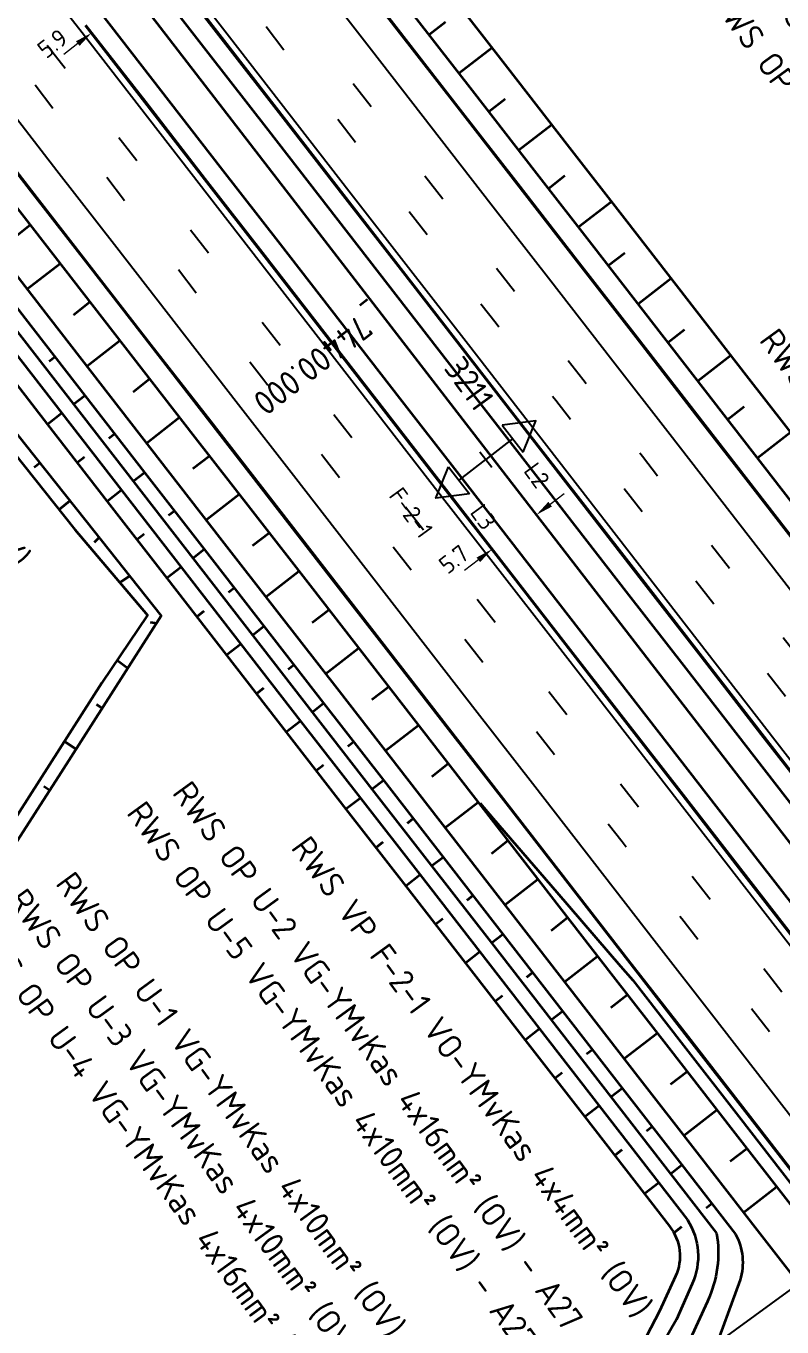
# Model space of a CAD drawing. Header units: metres. Extents: x 134219 to 139080, y 438661 to 444352.
# Drawn here: x 135326 to 135403.6, y 443121.2 to 443254.8 of the extents above; entities that cross this region are included whole.
import ezdxf
from ezdxf.enums import TextEntityAlignment as Align

# ---------------------------------------------------------------- set-up
doc = ezdxf.new("R2010")
doc.units = ezdxf.units.M
doc.linetypes.add('13strp', pattern=[4, 1, -3])
doc.linetypes.add('39strp', pattern=[12, 3, -9])
doc.layers.get('DEFPOINTS').update_dxf_attribs({"color": 193})
for name, color, linetype, lineweight in [('N-WE-KL-ET_LS_OV_ARMATUUR-S', 7, 'Continuous', 25), ('N-WE-KL-ET_LS_OV_ARMATUUR-T18', 1, 'Continuous', 25), ('N-WE-KL-ET_LS_OV_KABEL-G', 10, 'KL-LS-OV-N', 35), ('N-WE-KL-ET_LS_OV_KABEL-M', 7, 'Continuous', 18), ('N-WE-KL-ET_LS_OV_KABEL-T25', 7, 'Continuous', 25), ('Utd-geleiderail-nw', 8, 'glm a2ee v014$0$f2m40080', 35), ('Utd-ondergr-nw', 8, '13strp', 35)]:
    doc.layers.add(name, color=color, linetype=linetype, lineweight=lineweight)
doc.layers.add('N-WE-KL-ET_LS_OV_ARMATUUR-T25', color=2, linetype='Continuous')
doc.layers.add('Utd-weg-nw', color=8, linetype='Continuous')
doc.styles.add('alm a2ee v011$0$rtw_iso', font='NLCS-ISO.ttf')
doc.styles.add('ISO18', font='NLCS-ISO.ttf')
doc.styles.add('ISO25', font='NLCS-ISO.ttf')
doc.styles.add('NLCS-ISO', font='NLCS-ISO.ttf')
doc.styles.add('NLCS_18', font='NLCS-ISO.ttf', dxfattribs={"height": 1.8})
doc.styles.add('NLCS_25', font='NLCS-ISO.ttf', dxfattribs={"height": 2.5})
doc.linetypes.add('glm a2ee v014$0$f2m40080', pattern='A,2,-1,[160,RTW.shx,S=0.5,R=0,X=0,Y=0],-1', length=4)
doc.linetypes.add('KL-LS-OV-N', pattern='A,4,-1,[103,NLCS.SHX,S=0.75,R=0,X=0,Y=0],-1,4,-1.5,["0V",Standard,S=1,R=0,X=0,Y=-0.5],-3', length=14.5)
doc.dimstyles.new('NLCS_t18_pijl_Dimension_l3_h1', dxfattribs={"dimtxt": 1.8, "dimasz": 1.8, "dimexe": 2, "dimexo": 2, "dimgap": 0.7, "dimtad": 1, "dimdec": 1, "dimzin": 0, "dimdsep": 46, "dimtxsty": 'NLCS_18', "dimcen": 2.5, "dimdle": 2, "dimclrd": 256, "dimclre": 256, "dimclrt": 256, "dimadec": 1, "dimazin": 0, "dimtfac": 1, "dimtdec": 1, "dimtofl": 0, "dimtmove": 1, "dimatfit": 0, "dimfxl": 0, "dimtolj": 1, "dimtzin": 0, "dimlwd": 18, "dimlwe": 18, "dimarcsym": 0})

# ---------------------------------------------------------------- blocks, each defined once
blk = doc.blocks.new('SKL-ET_OV_ARMATUUR_HD_NATRIUM_2x250W-SO (1)')
for points in [[(-3.49, -1.76), (-6.49, 0), (-3.49, 1.76)], [(-3.49, 1.76), (-3.49, -1.76)], [(3.49, -1.76), (6.49, 0), (3.49, 1.76)], [(3.49, 1.76), (3.49, -1.76)], [(-3.49, 0), (0, 0)], [(0, 1), (0, -1)], [(3.49, 0), (0, 0)]]:
    blk.add_lwpolyline(points)
at = {"layer": 'N-WE-KL-ET_LS_OV_ARMATUUR-T18', "style": 'NLCS-ISO', "flags": 1}
for tag, p in [('TYPE_ARMATUUR', (3.07, -6.82)), ('VERMOGEN_LAMP', (3.07, -10.61)), ('SPIEGELSTAND', (3.07, -14.39)), ('HOOGTE_LICHTMAST', (3.07, -18.17)), ('UITLEGGERHOEK', (3.07, -21.96)), ('TYPE_LICHTMAST', (3.07, -25.74)), ('BOTSVRIENDELIJK', (3.07, -29.53)), ('POSITIE_LICHTMAST', (3.07, -33.31)), ('KABELAANSLUITNG', (3.07, -37.1)), ('VOEDINGSPUNT', (3.07, -48.45))]:
    blk.add_attdef(tag, p, '', height=1.8, dxfattribs=at)
at = {"layer": 'N-WE-KL-ET_LS_OV_ARMATUUR-T18', "style": 'NLCS-ISO'}
for tag, p in [('FASE-AANSLUITING_1', (3.07, -40.88)), ('FASE-AANSLUITING_2', (3.07, -44.67)), ('GROEPSNUMMER', (3.07, -52.24))]:
    blk.add_attdef(tag, p, '', height=1.8, dxfattribs=at)
at = {"layer": 'N-WE-KL-ET_LS_OV_ARMATUUR-T25', "style": 'NLCS-ISO'}
for tag, p in [('MASTNUMMER', (3.07, 7.39)), ('TYPE_SYMBOOL', (3.07, 3.61))]:
    blk.add_attdef(tag, p, '', height=2.5, dxfattribs=at)
blk = doc.blocks.new('*D452')
at = {"layer": 'DEFPOINTS', "color": 0, "transparency": 16777216}
for p in [(135337.4, 443257.75), (135337.4, 443257.75), (135332.71, 443254.12)]:
    blk.add_point(p, dxfattribs=at)
at = {"layer": 'N-WE-KL-ET_LS_OV_KABEL-M', "linetype": 'Continuous', "lineweight": 18, "transparency": 16777216}
for p, q in [((135338.82, 443258.86), (135340.24, 443259.96)), ((135331.29, 443253.01), (135329.86, 443251.91))]:
    blk.add_line(p, q, dxfattribs=at)
at = {"layer": 'N-WE-KL-ET_LS_OV_KABEL-M', "lineweight": 18, "transparency": 16777216}
for p, q in [((135337.4, 443257.75), (135338.62, 443256.17)), ((135332.71, 443254.12), (135333.94, 443252.54))]:
    blk.add_line(p, q, dxfattribs=at)
at = {"layer": 'N-WE-KL-ET_LS_OV_KABEL-M', "transparency": 16777216}
for points in [[(135338.64, 443259.09), (135339, 443258.62), (135337.4, 443257.75)], [(135331.1, 443253.25), (135331.47, 443252.78), (135332.71, 443254.12)]]:
    blk.add_solid(points, dxfattribs=at)
at = {"layer": 'N-WE-KL-ET_LS_OV_KABEL-M', "transparency": 16777216, "insert": (135328.69, 443253.02), "char_height": 1.8, "attachment_point": 5, "rotation": 37.7951, "style": 'NLCS_18'}
blk.add_mtext('\\A1;5.9', dxfattribs=at)
blk = doc.blocks.new('*D453')
at = {"layer": 'DEFPOINTS', "color": 0, "transparency": 16777216}
for p in [(135378.35, 443204.62), (135378.35, 443204.62), (135373.82, 443201.11)]:
    blk.add_point(p, dxfattribs=at)
at = {"layer": 'N-WE-KL-ET_LS_OV_KABEL-M', "lineweight": 18, "transparency": 16777216}
for p, q in [((135378.35, 443204.62), (135377.12, 443206.2)), ((135373.82, 443201.11), (135372.59, 443202.69))]:
    blk.add_line(p, q, dxfattribs=at)
at = {"layer": 'N-WE-KL-ET_LS_OV_KABEL-M', "linetype": 'Continuous', "lineweight": 18, "transparency": 16777216}
for p, q in [((135379.77, 443205.72), (135381.19, 443206.82)), ((135372.4, 443200.01), (135370.98, 443198.9))]:
    blk.add_line(p, q, dxfattribs=at)
at = {"layer": 'N-WE-KL-ET_LS_OV_KABEL-M', "transparency": 16777216}
for points in [[(135379.58, 443205.96), (135379.95, 443205.48), (135378.35, 443204.62)], [(135372.21, 443200.24), (135372.58, 443199.77), (135373.82, 443201.11)]]:
    blk.add_solid(points, dxfattribs=at)
at = {"layer": 'N-WE-KL-ET_LS_OV_KABEL-M', "transparency": 16777216, "insert": (135369.87, 443200.07), "char_height": 1.8, "attachment_point": 5, "rotation": 37.7951, "style": 'NLCS_18'}
blk.add_mtext('\\A1;5.7', dxfattribs=at)

msp = doc.modelspace()

# ---------------------------------------------------------------- linework, layer by layer
at = {"layer": 'N-WE-KL-ET_LS_OV_KABEL-G', "elevation": 1.81, "flags": 128}
msp.add_lwpolyline([(135028.79, 443628.21), (135029.43, 443628.5), (135031.21, 443626.78), (135031.77, 443626.04), (135031.72, 443624.46), (135052.28, 443604.28), (135079.83, 443576.7), (135079.68, 443576.86), (135107.02, 443546.27), (135128.47, 443521.4), (135135.83, 443512.88), (135160.14, 443483.99), (135177.3, 443462.48), (135198.67, 443435.94), (135200.35, 443433.58), (135206.96, 443425.68), (135215.59, 443414.76), (135229.59, 443396.5), (135246.51, 443374.99), (135246.49, 443375.01), (135294.88, 443312.89), (135333.29, 443263.09), (135371.73, 443213.18), (135406.65, 443167.97), (135427.92, 443140.4), (135453.98, 443108.38), (135454.93, 443105.99), (135457.2, 443102.6), (135480.28, 443072.39), (135496.14, 443052.17), (135531.45, 443005.87), (135550.73, 442980.13), (135566.75, 442957.09), (135582.35, 442934.84), (135591.75, 442921.24), (135600.66, 442908.47), (135623.1, 442873.1), (135810.94, 442567.72), (135811.57, 442566.24), (135890, 442440.49), (135917.51, 442397.79), (135918.36, 442396.37), (135921.31, 442391.57), (135924.12, 442387.09), (135993.39, 442276.1), (135998.09, 442268.15), (136009.98, 442249.34), (136029.66, 442217.44), (136035.64, 442207.92), (136051.53, 442183.81), (136063.88, 442163.96), (136083.42, 442134.87), (136087.68, 442128.39), (136098.45, 442110.21), (136094.16, 442107.28)], dxfattribs=at)
at = {"layer": 'N-WE-KL-ET_LS_OV_KABEL-T25'}
msp.add_lwpolyline([(135393.47, 443117.08), (135417.1, 443134.29), (135426.21, 443121.79)], dxfattribs=at)
at = {"layer": 'Utd-geleiderail-nw', "linetype": 'Continuous', "flags": 128}
for points in [[(135338.55, 443259.93), (135344.68, 443252.03), (135350.81, 443244.13), (135356.94, 443236.23), (135363.07, 443228.32), (135369.19, 443220.42), (135375.32, 443212.52), (135381.45, 443204.62), (135387.58, 443196.72), (135393.71, 443188.81), (135399.84, 443180.91), (135405.96, 443173.01), (135412.09, 443165.11), (135418.22, 443157.21), (135424.35, 443149.3), (135430.48, 443141.4), (135436.61, 443133.5), (135442.73, 443125.6), (135445.14, 443122.49), (135448.86, 443117.69)], [(135333.65, 443256.13), (135339.78, 443248.23), (135345.91, 443240.33), (135352.04, 443232.43), (135358.17, 443224.52), (135364.29, 443216.62), (135370.42, 443208.72), (135376.55, 443200.82), (135382.68, 443192.92), (135388.81, 443185.01), (135394.94, 443177.11), (135401.06, 443169.21), (135407.19, 443161.31), (135413.32, 443153.41), (135419.45, 443145.5), (135425.58, 443137.6), (135431.71, 443129.7), (135437.84, 443121.8), (135440.24, 443118.69)], [(135372.57, 443175.01), (135373.93, 443173.44), (135380.46, 443165.87), (135387, 443158.3), (135388.25, 443156.84), (135393.2, 443150.46), (135399.33, 443142.56), (135405.46, 443134.65), (135408.5, 443130.73)]]:
    msp.add_lwpolyline(points, dxfattribs=at)
at = {"layer": 'Utd-ondergr-nw', "color": 7, "linetype": 'Continuous'}
msp.add_line((135361.01, 443226.73), (135360.22, 443226.12), dxfattribs=at)
at = {"layer": 'Utd-ondergr-nw', "linetype": 'Continuous', "flags": 128}
for points in [[(135271.16, 443280.8), (135282.37, 443266.68), (135288.58, 443258.84), (135294.8, 443251.01), (135301.02, 443243.18), (135307.23, 443235.35), (135313.45, 443227.52), (135319.67, 443219.68), (135325.89, 443211.85), (135332.1, 443204.02), (135339.86, 443194.24), (135334.96, 443186.59), (135329.57, 443178.17), (135324.18, 443169.75), (135318.78, 443161.33), (135313.39, 443152.91), (135308.28, 443144.92)], [(135273.41, 443275.67), (135281.25, 443265.79), (135287.47, 443257.96), (135293.68, 443250.13), (135299.9, 443242.29), (135306.12, 443234.46), (135312.34, 443226.63), (135318.55, 443218.8), (135324.77, 443210.97), (135330.99, 443203.13), (135338.44, 443194.33), (135333.76, 443187.36), (135328.37, 443178.94), (135322.98, 443170.52), (135317.58, 443162.1), (135312.19, 443153.68), (135306.61, 443144.95)], [(135292.88, 443262.48), (135299.01, 443254.57), (135305.14, 443246.67), (135311.26, 443238.77), (135317.39, 443230.87), (135323.52, 443222.97), (135329.65, 443215.06), (135335.78, 443207.16), (135341.91, 443199.26), (135348.03, 443191.36), (135354.16, 443183.45), (135360.29, 443175.55), (135366.42, 443167.65), (135372.55, 443159.75), (135378.68, 443151.85), (135384.8, 443143.94), (135390.93, 443136.04), (135393.86, 443132.23)], [(135357.96, 443262.33), (135364.08, 443254.42), (135370.21, 443246.52), (135376.34, 443238.62), (135382.47, 443230.72), (135388.6, 443222.82), (135394.73, 443214.91), (135400.85, 443207.01), (135406.98, 443199.11), (135413.11, 443191.21), (135419.24, 443183.31), (135425.37, 443175.4), (135431.5, 443167.5), (135437.62, 443159.6), (135443.54, 443151.97)], [(135358.01, 443262.37), (135364.14, 443254.47), (135370.27, 443246.56), (135376.4, 443238.66), (135382.52, 443230.76), (135388.65, 443222.86), (135394.78, 443214.96), (135400.91, 443207.05), (135407.04, 443199.15), (135413.17, 443191.25), (135419.29, 443183.35), (135425.42, 443175.45), (135431.55, 443167.54), (135437.68, 443159.64), (135443.58, 443152.04)], [(135291.4, 443261.33), (135297.53, 443253.42), (135303.65, 443245.52), (135309.78, 443237.62), (135315.91, 443229.72), (135322.04, 443221.82), (135328.17, 443213.91), (135334.3, 443206.01), (135340.42, 443198.11), (135346.55, 443190.21), (135352.68, 443182.31), (135358.81, 443174.4), (135364.94, 443166.5), (135371.07, 443158.6), (135377.19, 443150.7), (135383.32, 443142.8), (135389.45, 443134.89), (135392.03, 443131.57)], [(135308.06, 443261.6), (135314.19, 443253.7), (135320.32, 443245.79), (135326.45, 443237.89), (135332.58, 443229.99), (135338.71, 443222.09), (135344.84, 443214.19), (135350.96, 443206.28), (135357.09, 443198.38), (135363.22, 443190.48), (135369.35, 443182.58), (135375.48, 443174.68), (135381.61, 443166.77), (135387.73, 443158.87), (135393.86, 443150.97), (135399.99, 443143.07), (135406.12, 443135.17), (135412.25, 443127.26), (135418.38, 443119.36), (135421.48, 443115.36)], [(135308.12, 443261.64), (135314.25, 443253.74), (135320.38, 443245.84), (135326.51, 443237.93), (135332.63, 443230.03), (135338.76, 443222.13), (135344.89, 443214.23), (135351.02, 443206.33), (135357.15, 443198.42), (135363.28, 443190.52), (135369.4, 443182.62), (135375.53, 443174.72), (135381.66, 443166.82), (135387.79, 443158.91), (135393.92, 443151.01), (135400.05, 443143.11), (135406.17, 443135.21), (135412.3, 443127.31), (135418.43, 443119.4), (135421.51, 443115.43)], [(135340.12, 443261.15), (135346.24, 443253.24), (135352.37, 443245.34), (135358.5, 443237.44), (135364.63, 443229.54), (135370.76, 443221.64), (135376.89, 443213.73), (135383.02, 443205.83), (135389.14, 443197.93), (135395.27, 443190.03), (135401.4, 443182.12), (135407.53, 443174.22), (135413.66, 443166.32), (135419.79, 443158.42), (135425.91, 443150.52), (135432.04, 443142.61), (135435.34, 443138.37)], [(135340.17, 443261.19), (135346.3, 443253.29), (135352.43, 443245.38), (135358.56, 443237.48), (135364.69, 443229.58), (135370.81, 443221.68), (135376.94, 443213.78), (135383.07, 443205.87), (135389.2, 443197.97), (135395.33, 443190.07), (135401.46, 443182.17), (135407.58, 443174.27), (135413.71, 443166.36), (135419.84, 443158.46), (135425.97, 443150.56), (135432.1, 443142.66), (135435.38, 443138.43)], [(135306.34, 443260.26), (135312.47, 443252.36), (135318.6, 443244.46), (135324.73, 443236.56), (135330.86, 443228.65), (135336.98, 443220.75), (135343.11, 443212.85), (135349.24, 443204.95), (135355.37, 443197.05), (135361.5, 443189.14), (135367.63, 443181.24), (135373.75, 443173.34), (135379.88, 443165.44), (135386.01, 443157.54), (135392.14, 443149.63), (135398.27, 443141.73), (135404.4, 443133.83), (135410.52, 443125.93), (135416.65, 443118.02), (135419.92, 443113.81)], [(135369.26, 443258.44), (135375.39, 443250.54), (135381.52, 443242.63), (135387.65, 443234.73), (135393.77, 443226.83), (135399.9, 443218.93), (135406.03, 443211.03), (135412.16, 443203.12), (135418.29, 443195.22), (135424.42, 443187.32), (135430.54, 443179.42), (135436.67, 443171.52), (135442.8, 443163.61), (135446.76, 443158.5)], [(135302.94, 443257.63), (135309.07, 443249.72), (135315.2, 443241.82), (135321.33, 443233.92), (135327.46, 443226.02), (135333.59, 443218.12), (135339.71, 443210.21), (135345.84, 443202.31), (135351.97, 443194.41), (135358.1, 443186.51), (135364.23, 443178.61), (135370.36, 443170.7), (135376.49, 443162.8), (135382.61, 443154.9), (135388.74, 443147), (135394.87, 443139.1), (135401, 443131.19), (135407.13, 443123.29), (135413.26, 443115.39), (135417.51, 443109.91)], [(135300.19, 443255.49), (135306.32, 443247.59), (135312.45, 443239.69), (135318.58, 443231.79), (135324.71, 443223.88), (135330.83, 443215.98), (135336.96, 443208.08), (135343.09, 443200.18), (135349.22, 443192.28), (135355.35, 443184.37), (135361.48, 443176.47), (135367.6, 443168.57), (135373.73, 443160.67), (135379.86, 443152.77), (135385.99, 443144.86), (135392.12, 443136.96), (135396.84, 443130.88)], [(135301.36, 443256.4), (135307.49, 443248.5), (135313.62, 443240.6), (135319.75, 443232.7), (135325.88, 443224.79), (135332.01, 443216.89), (135338.13, 443208.99), (135344.26, 443201.09), (135350.39, 443193.18), (135356.52, 443185.28), (135362.65, 443177.38), (135368.78, 443169.48), (135374.9, 443161.58), (135381.03, 443153.67), (135387.16, 443145.77), (135393.29, 443137.87), (135398.8, 443130.76)], [(135365.86, 443255.8), (135371.99, 443247.9), (135378.12, 443240), (135384.25, 443232.1), (135390.38, 443224.19), (135396.5, 443216.29), (135402.63, 443208.39), (135408.76, 443200.49), (135414.89, 443192.59), (135421.02, 443184.68), (135427.15, 443176.78), (135433.27, 443168.88), (135439.4, 443160.98), (135444.35, 443154.6)], [(135332.03, 443254.88), (135338.16, 443246.97), (135344.29, 443239.07), (135350.42, 443231.17), (135356.55, 443223.27), (135362.67, 443215.37), (135368.8, 443207.46), (135374.93, 443199.56), (135381.06, 443191.66), (135387.19, 443183.76), (135393.32, 443175.86), (135399.44, 443167.95), (135405.57, 443160.05), (135411.7, 443152.15), (135417.83, 443144.25), (135423.96, 443136.35), (135429.68, 443128.97)], [(135332.09, 443254.92), (135338.22, 443247.02), (135344.34, 443239.12), (135350.47, 443231.21), (135356.6, 443223.31), (135362.73, 443215.41), (135368.86, 443207.51), (135374.99, 443199.6), (135381.11, 443191.7), (135387.24, 443183.8), (135393.37, 443175.9), (135399.5, 443168), (135405.63, 443160.09), (135411.76, 443152.19), (135417.89, 443144.29), (135424.01, 443136.39), (135429.72, 443129.04)], [(135369.03, 443255.22), (135367.34, 443253.9)], [(135373.8, 443252.59), (135370.4, 443249.95)], [(135375.16, 443247.32), (135373.46, 443246)], [(135379.93, 443244.68), (135376.53, 443242.05)], [(135381.29, 443239.42), (135379.59, 443238.1)], [(135386.05, 443236.78), (135382.66, 443234.15)], [(135324.71, 443233.07), (135326.41, 443234.39)], [(135387.42, 443231.51), (135385.72, 443230.2)], [(135326.07, 443227.81), (135329.47, 443230.44)], [(135392.18, 443228.88), (135388.79, 443226.25)], [(135330.83, 443225.17), (135332.53, 443226.49)], [(135393.55, 443223.61), (135391.85, 443222.29)], [(135332.2, 443219.9), (135335.6, 443222.54)], [(135328.36, 443220.39), (135328.94, 443220.84)], [(135398.31, 443220.98), (135394.91, 443218.34)], [(135336.96, 443217.27), (135338.66, 443218.59)], [(135330.83, 443215.98), (135332.01, 443216.89)], [(135399.68, 443215.71), (135397.98, 443214.39)], [(135329.65, 443215.06), (135328.17, 443213.91)], [(135338.33, 443212), (135341.73, 443214.64)], [(135334.48, 443212.49), (135335.07, 443212.94)], [(135404.44, 443213.08), (135401.04, 443210.44)], [(135331.97, 443210.54), (135331.23, 443209.96)], [(135343.09, 443209.37), (135344.79, 443210.69)], [(135326.82, 443209.53), (135327.38, 443209.97)], [(135336.96, 443208.08), (135338.13, 443208.99)], [(135329.37, 443205.17), (135330.48, 443206.06)], [(135335.78, 443207.16), (135334.3, 443206.01)], [(135344.46, 443204.1), (135347.85, 443206.74)], [(135340.61, 443204.58), (135341.2, 443205.04)], [(135333, 443201.81), (135333.48, 443202.29)], [(135338.1, 443202.64), (135337.36, 443202.06)], [(135349.22, 443201.47), (135350.92, 443202.78)], [(135343.09, 443200.18), (135344.26, 443201.09)], [(135335.61, 443197.67), (135336.61, 443198.34)], [(135341.91, 443199.26), (135340.42, 443198.11)], [(135350.59, 443196.2), (135353.98, 443198.83)], [(135346.74, 443196.68), (135347.33, 443197.14)], [(135344.23, 443194.73), (135343.49, 443194.16)], [(135355.35, 443193.56), (135357.05, 443194.88)], [(135338.72, 443193.62), (135339.39, 443193.5)], [(135349.22, 443192.28), (135350.39, 443193.18)], [(135348.03, 443191.36), (135346.55, 443190.21)], [(135356.71, 443188.3), (135360.11, 443190.93)], [(135335.34, 443189.71), (135336.43, 443188.89)], [(135352.87, 443188.78), (135353.46, 443189.23)], [(135350.36, 443186.83), (135349.62, 443186.26)], [(135361.48, 443185.66), (135363.18, 443186.98)], [(135333.2, 443185.16), (135333.8, 443184.78)], [(135355.35, 443184.37), (135356.52, 443185.28)], [(135354.16, 443183.45), (135352.68, 443182.31)], [(135362.84, 443180.39), (135366.24, 443183.03)], [(135329.91, 443181.34), (135331.11, 443180.57)], [(135359, 443180.88), (135359.58, 443181.33)], [(135356.49, 443178.93), (135355.75, 443178.35)], [(135367.61, 443177.76), (135369.3, 443179.08)], [(135327.81, 443176.75), (135328.41, 443176.36)], [(135361.48, 443176.47), (135362.65, 443177.38)], [(135360.29, 443175.55), (135358.81, 443174.4)], [(135368.97, 443172.49), (135372.37, 443175.13)], [(135365.13, 443172.98), (135365.71, 443173.43)], [(135362.61, 443171.03), (135361.87, 443170.45)], [(135373.73, 443169.86), (135375.43, 443171.18)], [(135367.6, 443168.57), (135368.78, 443169.48)], [(135366.42, 443167.65), (135364.94, 443166.5)], [(135375.1, 443164.59), (135378.5, 443167.22)], [(135371.25, 443165.07), (135371.84, 443165.53)], [(135379.86, 443161.96), (135381.56, 443163.27)], [(135368.74, 443163.13), (135368, 443162.55)], [(135373.73, 443160.67), (135374.9, 443161.58)], [(135372.55, 443159.75), (135371.07, 443158.6)], [(135381.23, 443156.69), (135384.62, 443159.32)], [(135377.38, 443157.17), (135377.97, 443157.63)], [(135374.87, 443155.22), (135374.13, 443154.65)], [(135385.99, 443154.05), (135387.69, 443155.37)], [(135379.86, 443152.77), (135381.03, 443153.67)], [(135378.68, 443151.85), (135377.19, 443150.7)], [(135387.36, 443148.79), (135390.75, 443151.42)], [(135383.51, 443149.27), (135384.1, 443149.72)], [(135381, 443147.32), (135380.26, 443146.75)], [(135392.12, 443146.15), (135393.82, 443147.47)], [(135385.99, 443144.86), (135387.16, 443145.77)], [(135384.8, 443143.94), (135383.32, 443142.8)], [(135393.48, 443140.88), (135396.88, 443143.52)], [(135389.64, 443141.37), (135390.23, 443141.82)], [(135387.13, 443139.42), (135386.39, 443138.84)], [(135398.25, 443138.25), (135399.95, 443139.57)], [(135392.12, 443136.96), (135393.29, 443137.87)], [(135390.93, 443136.04), (135389.45, 443134.89)], [(135399.61, 443132.98), (135403.01, 443135.62)], [(135395.77, 443133.46), (135396.35, 443133.92)], [(135393.26, 443131.52), (135392.52, 443130.94)]]:
    msp.add_lwpolyline(points, dxfattribs=at)
for points in [[(135392.03, 443131.57, -0.278603), (135392.63, 443126.44), (135391, 443122.87), (135388.37, 443117.79)], [(135393.86, 443132.23, -0.254986), (135394.33, 443125.66), (135392.74, 443122.01), (135389.85, 443117.01)], [(135396.84, 443130.88, -0.153176), (135395.91, 443123.86), (135394.15, 443119.98), (135391.88, 443115.93)], [(135398.8, 443130.76, -0.198192), (135399.27, 443126.07), (135396.36, 443118.14), (135394.56, 443114.89)]]:
    msp.add_lwpolyline(points, format="xyb", dxfattribs=at)
at = {"layer": 'Utd-weg-nw', "linetype": '39strp', "flags": 128}
for points in [[(135271.3, 443362.72), (135272.79, 443360.79), (135278.92, 443352.89), (135285.05, 443344.99), (135291.18, 443337.09), (135297.31, 443329.19), (135303.44, 443321.28), (135309.56, 443313.38), (135315.69, 443305.48), (135321.82, 443297.58), (135327.95, 443289.67), (135334.08, 443281.77), (135340.21, 443273.87), (135346.34, 443265.97), (135352.46, 443258.07), (135358.59, 443250.16), (135364.72, 443242.26), (135370.85, 443234.36), (135376.98, 443226.46), (135383.11, 443218.56), (135389.23, 443210.65), (135395.36, 443202.75), (135401.49, 443194.85), (135407.62, 443186.95), (135413.75, 443179.05), (135419.88, 443171.14), (135426, 443163.24), (135432.13, 443155.34), (135438.26, 443147.44), (135439.69, 443145.59)], [(135269.71, 443359.06), (135270.03, 443358.65), (135276.16, 443350.75), (135282.29, 443342.84), (135288.41, 443334.94), (135294.54, 443327.04), (135300.67, 443319.14), (135306.8, 443311.24), (135312.93, 443303.33), (135319.06, 443295.43), (135325.18, 443287.53), (135331.31, 443279.63), (135337.44, 443271.73), (135343.57, 443263.82), (135349.7, 443255.92), (135355.83, 443248.02), (135361.95, 443240.12), (135368.08, 443232.22), (135374.21, 443224.31), (135380.34, 443216.41), (135386.47, 443208.51), (135392.6, 443200.61), (135398.73, 443192.71), (135404.85, 443184.8), (135410.98, 443176.9), (135417.11, 443169), (135423.24, 443161.1), (135429.37, 443153.19), (135435.5, 443145.29), (135437.76, 443142.38)], [(135261.97, 443338.2), (135267.35, 443331.26), (135273.48, 443323.36), (135279.61, 443315.46), (135285.74, 443307.56), (135291.86, 443299.65), (135297.99, 443291.75), (135304.12, 443283.85), (135310.25, 443275.95), (135316.38, 443268.05), (135322.51, 443260.14), (135328.63, 443252.24), (135334.76, 443244.34), (135340.89, 443236.44), (135347.02, 443228.53), (135353.15, 443220.63), (135359.28, 443212.73), (135365.4, 443204.83), (135371.53, 443196.93), (135377.66, 443189.02), (135383.79, 443181.12), (135389.92, 443173.22), (135396.05, 443165.32), (135402.18, 443157.42), (135408.3, 443149.51), (135414.43, 443141.61), (135420.56, 443133.71), (135426.69, 443125.81), (135427.3, 443125.02)], [(135260.71, 443334.11), (135264.58, 443329.12), (135270.71, 443321.21), (135276.84, 443313.31), (135282.97, 443305.41), (135289.1, 443297.51), (135295.23, 443289.61), (135301.36, 443281.7), (135307.48, 443273.8), (135313.61, 443265.9), (135319.74, 443258), (135325.87, 443250.1), (135332, 443242.19), (135338.13, 443234.29), (135344.25, 443226.39), (135350.38, 443218.49), (135356.51, 443210.59), (135362.64, 443202.68), (135368.77, 443194.78), (135374.9, 443186.88), (135381.02, 443178.98), (135387.15, 443171.08), (135393.28, 443163.17), (135399.41, 443155.27), (135405.54, 443147.37), (135411.67, 443139.47), (135417.79, 443131.57), (135423.92, 443123.66), (135425.36, 443121.81)]]:
    msp.add_lwpolyline(points, dxfattribs=at)
at = {"layer": 'Utd-weg-nw', "linetype": 'Continuous', "flags": 128}
for points in [[(135325.35, 443262.35), (135331.48, 443254.45), (135337.61, 443246.55), (135343.74, 443238.64), (135349.86, 443230.74), (135355.99, 443222.84), (135362.12, 443214.94), (135368.25, 443207.03), (135374.38, 443199.13), (135380.51, 443191.23), (135386.63, 443183.33), (135392.76, 443175.43), (135398.89, 443167.52), (135405.02, 443159.62), (135411.15, 443151.72), (135417.28, 443143.82), (135423.41, 443135.92), (135429.29, 443128.33)], [(135340.72, 443261.62), (135346.85, 443253.72), (135352.98, 443245.81), (135359.11, 443237.91), (135365.24, 443230.01), (135371.37, 443222.11), (135377.5, 443214.21), (135383.62, 443206.3), (135389.75, 443198.4), (135395.88, 443190.5), (135402.01, 443182.6), (135408.14, 443174.69), (135414.27, 443166.79), (135420.39, 443158.89), (135426.52, 443150.99), (135432.65, 443143.09), (135435.76, 443139.07)], [(135355.31, 443260.27), (135361.44, 443252.37), (135367.57, 443244.47), (135373.69, 443236.57), (135379.82, 443228.66), (135385.95, 443220.76), (135392.08, 443212.86), (135398.21, 443204.96), (135404.34, 443197.06), (135410.46, 443189.15), (135416.59, 443181.25), (135422.72, 443173.35), (135428.85, 443165.45), (135434.98, 443157.55), (135441.11, 443149.64), (135441.69, 443148.9)], [(135316.9, 443255.79), (135323.02, 443247.89), (135329.15, 443239.99), (135335.28, 443232.09), (135341.41, 443224.18), (135347.54, 443216.28), (135353.67, 443208.38), (135359.79, 443200.48), (135365.92, 443192.58), (135372.05, 443184.67), (135378.18, 443176.77), (135384.31, 443168.87), (135390.44, 443160.97), (135396.56, 443153.07), (135402.69, 443145.16), (135408.82, 443137.26), (135414.95, 443129.36), (135421.08, 443121.46), (135423.37, 443118.5)]]:
    msp.add_lwpolyline(points, dxfattribs=at)

# ---------------------------------------------------------------- block references
at = {"layer": 'N-WE-KL-ET_LS_OV_ARMATUUR-S'}
ref = msp.add_blockref('SKL-ET_OV_ARMATUUR_HD_NATRIUM_2x250W-SO (1)', (135373.17, 443210.31, 1.9), dxfattribs=dict(at, rotation=37.81840331144262))
ref.add_attrib('MASTNUMMER', '3211', (135368.77, 443219.67, 1.9), dxfattribs={"layer": 'N-WE-KL-ET_LS_OV_ARMATUUR-T25', "height": 2.5, "rotation": 306.066, "style": 'ISO25'})
ref.add_attrib('FASE-AANSLUITING_1', 'L2', (135376.96, 443209.13, 1.9), dxfattribs={"layer": 'N-WE-KL-ET_LS_OV_ARMATUUR-T18', "height": 1.8, "rotation": 306.066, "style": 'ISO18'})
ref.add_attrib('FASE-AANSLUITING_2', 'L3', (135371.46, 443204.86, 1.9), dxfattribs={"layer": 'N-WE-KL-ET_LS_OV_ARMATUUR-T18', "height": 1.8, "rotation": 306.066, "style": 'ISO18'})
ref.add_attrib('GROEPSNUMMER', 'F-2-1', (135363.12, 443206.58, 1.9), dxfattribs={"layer": 'N-WE-KL-ET_LS_OV_ARMATUUR-T18', "height": 1.8, "rotation": 306.066, "style": 'ISO18'})

# ---------------------------------------------------------------- texts
at = {"layer": 'N-WE-KL-ET_LS_OV_KABEL-T25', "style": 'NLCS_25'}
for s, p in [('RWS OP U-2 VG-YMvKas 4x16mm² (OV) - A27 GROEP U-9', (135452.92, 443190.09)), ('RWS OP U-5 VG-YMvKas 4x10mm² (OV) - A27 GROEP U-12', (135448.88, 443187.15)), ('RWS VP F-2-1 VG-YMvKas 4x10mm² (OV)', (135438.05, 443173.98)), ('RWS OP U-2 VG-YMvKas 4x16mm² (OV) - A27 GROEP U-9', (135393, 443106.63)), ('RWS OP U-5 VG-YMvKas 4x10mm² (OV) - A27 GROEP U-12', (135388.95, 443103.69)), ('RWS VP F-2-1 VO-YMvKas 4x4mm² (OV)', (135389.4, 443122.67)), ('RWS OP U-1 VG-YMvKas 4x10mm² (OV) - A27 GROEP U-8', (135380.74, 443097.71)), ('RWS OP U-3 VG-YMvKas 4x10mm² (OV) - A27 GROEP U-10', (135376.7, 443094.77)), ('RWS OP U-4 VG-YMvKas 4x16mm² (OV) - A27 GROEP U-11', (135372.66, 443091.82))]:
    msp.add_text(s, height=2.5, rotation=306.066, dxfattribs=at).set_placement(p, align=Align.MIDDLE_RIGHT)
msp.add_text('RWS VP F-2-1 VG-YMvKas 4x10mm² (OV)', height=2.5, rotation=306.066, dxfattribs=at).set_placement((135289.69, 443248.93), align=Align.MIDDLE_LEFT)
at = {"layer": 'Utd-ondergr-nw', "color": 7, "style": 'alm a2ee v011$0$rtw_iso'}
msp.add_text('74400.000', height=2.5, rotation=217.7951, dxfattribs=at).set_placement((135360.21, 443225.32))

# ---------------------------------------------------------------- dimensions: what is measured, and where the dimension line sits
at = {"layer": 'N-WE-KL-ET_LS_OV_KABEL-M'}
for base, p1, p2, picture, middle in [((135337.4, 443257.75), (135332.71, 443254.12), (135337.4, 443257.75), '*D452', (135329.67, 443251.76)), ((135378.35, 443204.62), (135373.82, 443201.11), (135378.35, 443204.62), '*D453', (135370.85, 443198.81))]:
    dim = msp.add_linear_dim(base=base, p1=p1, p2=p2, angle=37.7951, dimstyle='NLCS_t18_pijl_Dimension_l3_h1', dxfattribs=at)
    dim.commit()
    dim.dimension.update_dxf_attribs({"geometry": picture, "text_midpoint": middle, "dimtype": 161})

doc.saveas('drawing.dxf')
